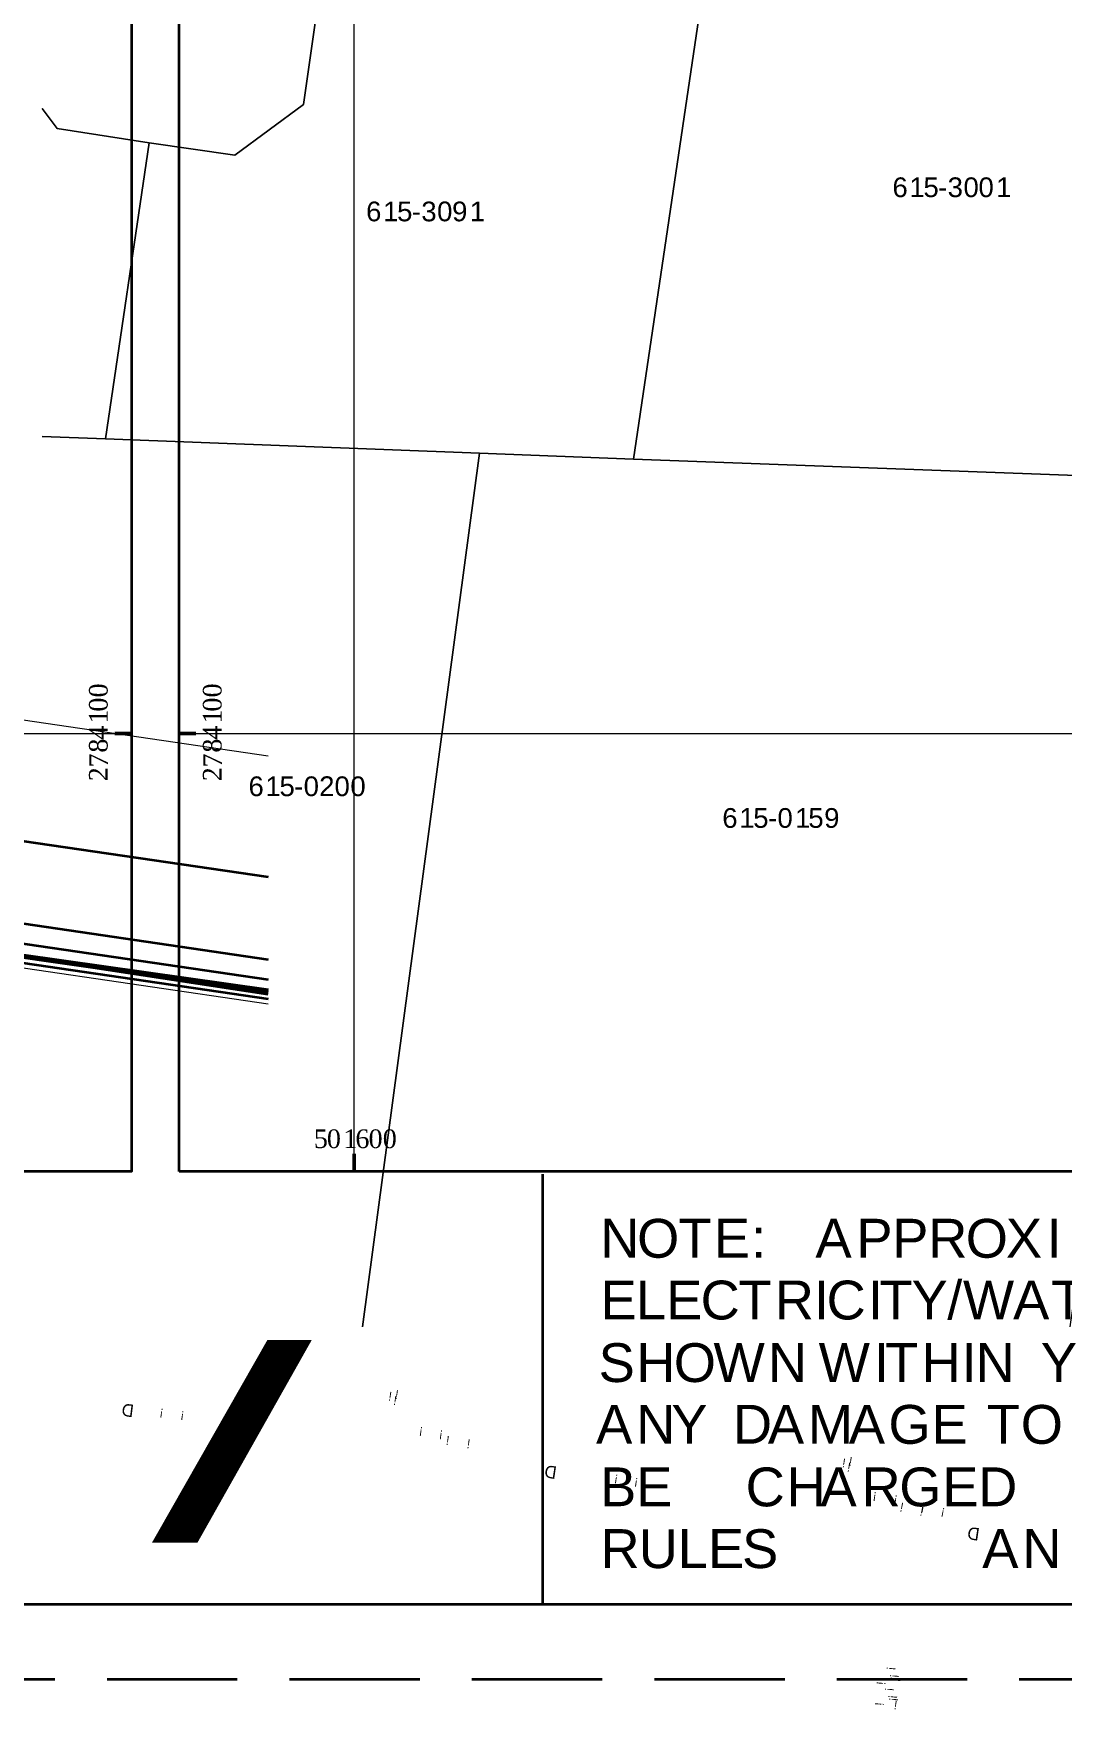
# Model space of a CAD drawing. Header units: inches. Extents: x 0.2 to 23.4, y 0.2 to 16.2.
# Drawn here: x 11.29 to 15.4, y 0.21 to 6.91 of the extents above; entities that cross this region are included whole.
import ezdxf

# ---------------------------------------------------------------- set-up
doc = ezdxf.new("R2010")
doc.units = ezdxf.units.IN
doc.header["$MEASUREMENT"] = 0
doc.linetypes.add('PDF_LineType328c69e9cd564e1fa5a4a7aff3a71530', pattern=[0.729167, 0.520833, -0.208333])
doc.layers.add('PDF_Geometry', color=7, linetype='Continuous', true_color=0x4ce600)
doc.layers.add('PDF_Text', color=7, linetype='Continuous')
doc.styles.add('PDF Arial', font='arial.ttf')
doc.styles.add('PDF Times New Roman', font='times.ttf')

msp = doc.modelspace()

# ---------------------------------------------------------------- linework, layer by layer
at = {"layer": 'PDF_Geometry', "color": 254, "linetype": 'PDF_LineType328c69e9cd564e1fa5a4a7aff3a71530', "lineweight": 35, "true_color": 0xcccccc}
msp.add_lwpolyline([(0.3467, 0.3325), (0.3467, 16.1978), (23.0408, 16.1978), (23.0408, 0.3325), (0.3467, 0.3325)], dxfattribs=at)
at = {"layer": 'PDF_Geometry', "color": 7, "lineweight": 35}
for points in [[(0.73, 0.6325), (0.73, 15.9245), (22.8241, 15.9245), (22.8241, 0.6325), (0.73, 0.6325)], [(0.7467, 2.3623), (0.7467, 14.7713), (11.6804, 14.7713), (11.6804, 2.3623), (0.7467, 2.3623)], [(11.8704, 2.3623), (11.8704, 14.7713), (22.8041, 14.7713), (22.8041, 2.3623), (11.8704, 2.3623)], [(13.3238, 0.6325), (13.3238, 2.3523)]]:
    msp.add_lwpolyline(points, dxfattribs=at)
at = {"layer": 'PDF_Geometry', "color": 8, "lineweight": 9, "true_color": 0x6e6e6e}
for points in [[(12.5704, 2.3623), (12.5704, 14.7713)], [(0.7467, 4.1122), (11.6804, 4.1122)], [(11.8704, 4.1122), (22.8041, 4.1122)]]:
    msp.add_lwpolyline(points, dxfattribs=at)
at = {"layer": 'PDF_Geometry', "color": 7, "lineweight": 18}
for points in [[(11.8437, 11.3149), (13.0271, 11.1416), (12.7538, 10.9416), (12.2704, 7.6152), (12.4704, 7.3452), (12.3671, 6.6253), (12.0938, 6.422), (11.7504, 6.472), (11.3837, 6.5286), (11.3237, 6.6086)], [(12.2271, 4.0222), (6.7036, 4.8321), (6.2969, 5.3787), (6.9669, 9.9217)], [(16.2606, 7.3752), (15.9272, 5.1254), (13.6871, 5.2087), (13.9705, 7.1252), (14.0205, 7.4585), (16.2606, 7.3752)], [(12.4704, 7.3452), (13.9705, 7.1252), (13.6871, 5.2087), (13.0705, 5.2321), (11.5771, 5.2887), (11.7504, 6.472), (12.0938, 6.422), (12.3671, 6.6253), (12.4704, 7.3452)], [(11.3237, 6.6086), (11.3837, 6.5286), (11.7504, 6.472), (11.5771, 5.2887), (11.3237, 5.2987)], [(11.3237, 5.2987), (11.5771, 5.2887)], [(11.5771, 5.2887), (13.0705, 5.2321), (12.6038, 1.7424)], [(12.6038, 1.7424), (13.0705, 5.2321), (13.6871, 5.2087)], [(13.6871, 5.2087), (15.9272, 5.1254), (15.4305, 1.7424)], [(9.687, 3.4056), (12.2271, 3.0323)]]:
    msp.add_lwpolyline(points, dxfattribs=at)
at = {"layer": 'PDF_Geometry', "color": 8, "lineweight": 35, "true_color": 0x828282}
msp.add_lwpolyline([(6.4369, 4.3855), (12.2271, 3.5389)], dxfattribs=at)
at = {"layer": 'PDF_Geometry', "color": 7, "lineweight": 25}
msp.add_lwpolyline([(6.4369, 4.3855), (12.2271, 3.5389)], dxfattribs=at)
at = {"layer": 'PDF_Geometry', "color": 202, "lineweight": 35, "true_color": 0xa900e6}
for points in [[(6.1235, 4.1255), (11.0304, 3.3856), (12.2271, 3.2089)], [(6.1102, 4.0255), (12.2271, 3.1289)], [(6.1035, 3.9788), (6.7336, 3.8855), (9.4337, 3.4855), (12.2271, 3.0889)], [(6.0969, 3.9255), (7.0136, 3.8222), (9.3837, 3.4689), (12.2271, 3.0523)]]:
    msp.add_lwpolyline(points, dxfattribs=at)
at = {"layer": 'PDF_Geometry', "color": 7, "lineweight": 50}
for points in [[(11.6804, 4.1122), (11.6137, 4.1122)], [(11.8704, 4.1122), (11.9371, 4.1122)], [(12.5704, 2.3623), (12.5704, 2.4323)]]:
    msp.add_lwpolyline(points, dxfattribs=at)
at = {"layer": 'PDF_Geometry', "color": 86, "lineweight": 70, "true_color": 0x267300}
msp.add_lwpolyline([(6.7336, 3.8855), (7.4669, 3.7789), (8.3136, 3.6555), (9.317, 3.5055), (10.6237, 3.3122), (11.5271, 3.1822), (12.2271, 3.0756)], dxfattribs=at)

# ---------------------------------------------------------------- texts
at = {"layer": 'PDF_Text', "attachment_point": 7}
for s, insert, char_height, style in [('\\W0.998941;6', (14.7213, 6.2539), 0.078743, 'PDF Arial'), ('\\W1.000949;1', (14.7892, 6.2553), 0.078743, 'PDF Arial'), ('\\W1.001554;5', (14.8451, 6.2539), 0.078743, 'PDF Arial'), ('\\W1.001289;3', (14.9418, 6.2539), 0.078743, 'PDF Arial'), ('\\W1.001712;0', (15.0051, 6.2539), 0.078743, 'PDF Arial'), ('\\W1.001712;0', (15.065, 6.2539), 0.078743, 'PDF Arial'), ('\\W1.000949;1', (15.1358, 6.2553), 0.078743, 'PDF Arial'), ('\\W0.998941;6', (12.6179, 6.1573), 0.078743, 'PDF Arial'), ('\\W1.000949;1', (12.6857, 6.1586), 0.078743, 'PDF Arial'), ('\\W1.001554;5', (12.7417, 6.1573), 0.078743, 'PDF Arial'), ('\\W1.001289;3', (12.8384, 6.1572), 0.078743, 'PDF Arial'), ('\\W1.001712;0', (12.9016, 6.1573), 0.078743, 'PDF Arial'), ('\\W1.000870;9', (12.9616, 6.1573), 0.078743, 'PDF Arial'), ('\\W1.000949;1', (13.0324, 6.1586), 0.078743, 'PDF Arial'), ('\\W1.000575;-', (14.904, 6.2553), 0.078743, 'PDF Arial'), ('\\W1.000575;-', (12.8006, 6.1586), 0.078743, 'PDF Arial'), ('\\W0.998941;6', (12.1479, 3.8608), 0.078743, 'PDF Arial'), ('\\W1.000949;1', (12.2157, 3.8622), 0.078743, 'PDF Arial'), ('\\W1.001554;5', (12.2716, 3.8608), 0.078743, 'PDF Arial'), ('\\W1.000575;-', (12.3306, 3.8622), 0.078743, 'PDF Arial'), ('\\W1.001712;0', (12.3683, 3.8608), 0.078743, 'PDF Arial'), ('\\W1.001005;2', (12.4303, 3.8622), 0.078743, 'PDF Arial'), ('\\W1.001712;0', (12.4916, 3.8608), 0.078743, 'PDF Arial'), ('\\W1.001712;0', (12.555, 3.8608), 0.078743, 'PDF Arial'), ('\\W0.998941;6', (14.0413, 3.7342), 0.078743, 'PDF Arial'), ('\\W1.000949;1', (14.1091, 3.7355), 0.078743, 'PDF Arial'), ('\\W1.001554;5', (14.165, 3.7342), 0.078743, 'PDF Arial'), ('\\W1.000575;-', (14.224, 3.7355), 0.078743, 'PDF Arial'), ('\\W1.001712;0', (14.2617, 3.7342), 0.078743, 'PDF Arial'), ('\\W1.000949;1', (14.3324, 3.7355), 0.078743, 'PDF Arial'), ('\\W1.001554;5', (14.385, 3.7342), 0.078743, 'PDF Arial'), ('\\W1.000870;9', (14.4484, 3.7342), 0.078743, 'PDF Arial'), ('\\W0.999518;5', (12.409, 2.4548), 0.0745, 'PDF Times New Roman'), ('\\W0.999474;0', (12.4611, 2.4548), 0.0745, 'PDF Times New Roman'), ('\\W0.999009;1', (12.5266, 2.4561), 0.0745, 'PDF Times New Roman'), ('\\W0.998807;6', (12.5751, 2.4548), 0.0745, 'PDF Times New Roman'), ('\\W0.999474;0', (12.6277, 2.4548), 0.0745, 'PDF Times New Roman'), ('\\W0.999474;0', (12.6844, 2.4548), 0.0745, 'PDF Times New Roman'), ('\\W1.001090;N', (13.5536, 2.0183), 0.1551, 'PDF Arial'), ('\\W1.000360;O', (13.7009, 2.0156), 0.1551, 'PDF Arial'), ('\\W1.000799;T', (13.8655, 2.0183), 0.1551, 'PDF Arial'), ('\\W1.000333;E', (14.0076, 2.0183), 0.1551, 'PDF Arial'), ('\\W1.003087;A', (14.4134, 2.0183), 0.1551, 'PDF Arial'), ('\\W1.001708;P', (14.5771, 2.0183), 0.1551, 'PDF Arial'), ('\\W1.001708;P', (14.7204, 2.0183), 0.1551, 'PDF Arial'), ('\\W1.002628;R', (14.8641, 2.0183), 0.1551, 'PDF Arial'), ('\\W1.000360;O', (15.0142, 2.0156), 0.1551, 'PDF Arial'), ('\\W1.000852;X', (15.1746, 2.0183), 0.1551, 'PDF Arial'), ('\\W1.002522;I', (15.3372, 2.0183), 0.1551, 'PDF Arial'), ('\\W0.998831;:', (14.1567, 2.0183), 0.1551, 'PDF Arial'), ('\\W1.000333;E', (13.5543, 1.7716), 0.1551, 'PDF Arial'), ('\\W1.001329;L', (13.6963, 1.7716), 0.1551, 'PDF Arial'), ('\\W1.000333;E', (13.8176, 1.7716), 0.1551, 'PDF Arial'), ('\\W1.001176;C', (13.9546, 1.769), 0.1551, 'PDF Arial'), ('\\W1.000799;T', (14.1055, 1.7716), 0.1551, 'PDF Arial'), ('\\W1.002628;R', (14.2508, 1.7716), 0.1551, 'PDF Arial'), ('\\W1.002522;I', (14.4073, 1.7716), 0.1551, 'PDF Arial'), ('\\W1.001176;C', (14.4579, 1.769), 0.1551, 'PDF Arial'), ('\\W1.002522;I', (14.6239, 1.7716), 0.1551, 'PDF Arial'), ('\\W1.000799;T', (14.6688, 1.7716), 0.1551, 'PDF Arial'), ('\\W1.000852;Y', (14.7977, 1.7716), 0.1551, 'PDF Arial'), ('\\W0.997766;/', (14.9404, 1.769), 0.1551, 'PDF Arial'), ('\\W1.000632;W', (15.003, 1.7716), 0.1551, 'PDF Arial'), ('\\W1.003087;A', (15.2033, 1.7716), 0.1551, 'PDF Arial'), ('\\W1.000799;T', (15.3554, 1.7716), 0.1551, 'PDF Arial'), ('\\W2.169133;/', (11.7622, 0.8795), 0.758796, 'PDF Arial'), ('\\W1.002574;S', (13.5469, 1.519), 0.1551, 'PDF Arial'), ('\\W1.000571;H', (13.6978, 1.5216), 0.1551, 'PDF Arial'), ('\\W1.000360;O', (13.8476, 1.519), 0.1551, 'PDF Arial'), ('\\W1.000632;W', (14.0064, 1.5216), 0.1551, 'PDF Arial'), ('\\W1.001090;N', (14.2236, 1.5216), 0.1551, 'PDF Arial'), ('\\W1.000632;W', (14.4264, 1.5216), 0.1551, 'PDF Arial'), ('\\W1.002522;I', (14.6473, 1.5216), 0.1551, 'PDF Arial'), ('\\W1.000799;T', (14.6921, 1.5216), 0.1551, 'PDF Arial'), ('\\W1.000571;H', (14.8377, 1.5216), 0.1551, 'PDF Arial'), ('\\W1.002522;I', (14.9972, 1.5216), 0.1551, 'PDF Arial'), ('\\W1.001090;N', (15.0535, 1.5216), 0.1551, 'PDF Arial'), ('\\W1.000852;Y', (15.3143, 1.5216), 0.1551, 'PDF Arial'), ('\\W1.003087;A', (13.5368, 1.275), 0.1551, 'PDF Arial'), ('\\W1.001090;N', (13.697, 1.275), 0.1551, 'PDF Arial'), ('\\W1.000852;Y', (13.8377, 1.275), 0.1551, 'PDF Arial'), ('\\W1.000895;D', (14.0838, 1.275), 0.1551, 'PDF Arial'), ('\\W1.003087;A', (14.2234, 1.275), 0.1551, 'PDF Arial'), ('\\W1.001361;M', (14.3831, 1.275), 0.1551, 'PDF Arial'), ('\\W1.003087;A', (14.5467, 1.275), 0.1551, 'PDF Arial'), ('\\W0.999963;G', (14.7052, 1.2723), 0.1551, 'PDF Arial'), ('\\W1.000333;E', (14.8775, 1.275), 0.1551, 'PDF Arial'), ('\\W1.000799;T', (15.0987, 1.275), 0.1551, 'PDF Arial'), ('\\W1.000360;O', (15.2341, 1.2723), 0.1551, 'PDF Arial'), ('\\W1.000154;B', (13.553, 1.025), 0.1551, 'PDF Arial'), ('\\W1.000333;E', (13.6976, 1.025), 0.1551, 'PDF Arial'), ('\\W1.001176;C', (14.1345, 1.0224), 0.1551, 'PDF Arial'), ('\\W1.000571;H', (14.2978, 1.025), 0.1551, 'PDF Arial'), ('\\W1.003087;A', (14.4334, 1.025), 0.1551, 'PDF Arial'), ('\\W1.002628;R', (14.5974, 1.025), 0.1551, 'PDF Arial'), ('\\W0.999963;G', (14.7486, 1.0224), 0.1551, 'PDF Arial'), ('\\W1.000333;E', (14.9208, 1.025), 0.1551, 'PDF Arial'), ('\\W1.000895;D', (15.0637, 1.025), 0.1551, 'PDF Arial'), ('\\W1.002628;R', (13.5542, 0.7784), 0.1551, 'PDF Arial'), ('\\W1.000628;U', (13.7075, 0.7757), 0.1551, 'PDF Arial'), ('\\W1.001329;L', (13.863, 0.7784), 0.1551, 'PDF Arial'), ('\\W1.000333;E', (13.9842, 0.7784), 0.1551, 'PDF Arial'), ('\\W1.002574;S', (14.1202, 0.7757), 0.1551, 'PDF Arial'), ('\\W1.003087;A', (15.08, 0.7784), 0.1551, 'PDF Arial'), ('\\W1.001090;N', (15.2402, 0.7784), 0.1551, 'PDF Arial')]:
    msp.add_mtext(s, dxfattribs=dict(at, insert=insert, char_height=char_height, style=style))
for s, insert, char_height, rotation, style in [('\\W0.999474;0', (11.5862, 4.2561), 0.074491, 90, 'PDF Times New Roman'), ('\\W0.999474;0', (12.0414, 4.2561), 0.074491, 90, 'PDF Times New Roman'), ('\\W0.999474;0', (11.5862, 4.1994), 0.074491, 90, 'PDF Times New Roman'), ('\\W0.999474;0', (12.0414, 4.1994), 0.074491, 90, 'PDF Times New Roman'), ('\\W0.999009;1', (11.5849, 4.1517), 0.074491, 90, 'PDF Times New Roman'), ('\\W0.999009;1', (12.0402, 4.1517), 0.074491, 90, 'PDF Times New Roman'), ('\\W0.996890;8', (11.5862, 4.0355), 0.074491, 90, 'PDF Times New Roman'), ('\\W0.999035;4', (11.5849, 4.0872), 0.074491, 90, 'PDF Times New Roman'), ('\\W0.996890;8', (12.0414, 4.0355), 0.074491, 90, 'PDF Times New Roman'), ('\\W0.999035;4', (12.0402, 4.0872), 0.074491, 90, 'PDF Times New Roman'), ('\\W1.002049;7', (11.5864, 3.9762), 0.074491, 90, 'PDF Times New Roman'), ('\\W1.002049;7', (12.0417, 3.9762), 0.074491, 90, 'PDF Times New Roman'), ('\\W0.999430;2', (11.5849, 3.9212), 0.074491, 90, 'PDF Times New Roman'), ('\\W0.999430;2', (12.0402, 3.9212), 0.074491, 90, 'PDF Times New Roman'), ('\\W0.938546;\\Q0.00177;D', (11.6921, 1.43), 0.050109, 172.70088, 'PDF Arial'), ('\\W0.836953;\\Q0.00208;!', (11.8085, 1.414), 0.035792, 171.60105, 'PDF Arial'), ('\\W0.836953;\\Q0.00208;!', (11.8919, 1.404), 0.035792, 171.60105, 'PDF Arial'), ('\\W0.836953;\\Q0.00192;!', (12.8452, 1.3407), 0.035792, 171.80098, 'PDF Arial'), ('\\W0.836953;\\Q0.00192;!', (12.9252, 1.3274), 0.035792, 171.80098, 'PDF Arial'), ('\\W0.836953;\\Q0.00192;!', (12.9357, 1.2707), 0.035792, 351.80098, 'PDF Arial'), ('\\W0.836953;\\Q0.00192;!', (13.019, 1.2574), 0.035792, 351.80098, 'PDF Arial'), ('\\W0.938546;\\Q0.00190;D', (13.3822, 1.183), 0.050109, 171.60095, 'PDF Arial'), ('\\W0.836953;\\Q0.00208;!', (13.6253, 1.1507), 0.035792, 171.60105, 'PDF Arial'), ('\\W0.836953;\\Q0.00208;!', (13.7053, 1.1374), 0.035792, 171.60105, 'PDF Arial'), ('\\W0.836953;\\Q0.00192;!', (14.6586, 1.0808), 0.035792, 171.80098, 'PDF Arial'), ('\\W0.836953;\\Q0.00192;!', (14.742, 1.0674), 0.035792, 171.80098, 'PDF Arial'), ('\\W0.836953;\\Q0.00257;!', (14.7492, 1.0047), 0.035792, 348.60127, 'PDF Arial'), ('\\W0.836953;\\Q0.00257;!', (14.8292, 0.9881), 0.035792, 348.60127, 'PDF Arial'), ('\\W0.836953;\\Q0.00275;!', (14.8519, 1.0334), 0.035792, 168.40132, 'PDF Arial'), ('\\W0.836953;\\Q0.00275;!', (14.9319, 1.0168), 0.035792, 168.40132, 'PDF Arial'), ('\\W0.938546;\\Q0.00190;D', (15.0722, 0.9364), 0.050109, 171.60095, 'PDF Arial'), ('\\W0.836953;\\Q-0.00124;!', (14.6982, 0.384), 0.035788, 264.8994, 'PDF Arial'), ('\\W0.836953;\\Q-0.00124;!', (14.7115, 0.354), 0.035788, 264.8994, 'PDF Arial'), ('\\W0.836953;\\Q-0.00124;!', (14.7149, 0.344), 0.035788, 264.8994, 'PDF Arial'), ('\\W0.836953;\\Q-0.00099;!', (14.693, 0.3109), 0.035788, 85.69953, 'PDF Arial'), ('\\W0.836953;\\Q-0.00124;!', (14.6915, 0.3007), 0.035788, 264.8994, 'PDF Arial'), ('\\W0.836953;\\Q-0.00124;!', (14.7182, 0.3374), 0.035788, 264.8994, 'PDF Arial'), ('\\W0.836953;\\Q-0.00099;!', (14.6863, 0.2276), 0.035788, 85.69953, 'PDF Arial'), ('\\W0.836953;\\Q-0.00124;!', (14.7049, 0.2707), 0.035788, 264.8994, 'PDF Arial'), ('\\W0.836953;\\Q-0.00124;!', (14.7082, 0.2607), 0.035788, 264.8994, 'PDF Arial'), ('\\W0.836953;\\Q0.00193;!', (14.7257, 0.2142), 0.035792, 351.70096, 'PDF Arial')]:
    msp.add_mtext(s, dxfattribs=dict(at, insert=insert, char_height=char_height, rotation=rotation, style=style))
at = {"layer": 'PDF_Text', "color": 222, "true_color": 0xe600a9, "char_height": 0.035792, "attachment_point": 7, "style": 'PDF Arial'}
for s, insert, rotation in [('\\W0.836953;\\Q0.00208;!', (12.7057, 1.4474), 351.60105), ('\\W0.836953;\\Q0.00208;!', (12.7323, 1.4541), 351.60105), ('\\W0.836953;\\Q0.00193;!', (12.7256, 1.4307), 351.70096), ('\\W0.836953;\\Q0.00208;!', (14.519, 1.1808), 351.60105), ('\\W0.836953;\\Q0.00208;!', (14.5457, 1.1874), 351.60105), ('\\W0.836953;\\Q0.00193;!', (14.539, 1.1641), 351.70096)]:
    msp.add_mtext(s, dxfattribs=dict(at, insert=insert, rotation=rotation))

doc.saveas('drawing.dxf')
